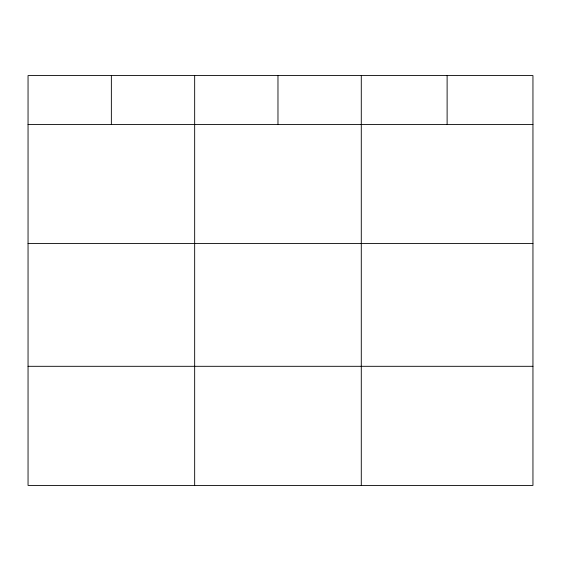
<?xml version="1.0" encoding="UTF-8"?>
<svg xmlns="http://www.w3.org/2000/svg" width="561" height="561" viewBox="0 0 561 561"><rect width="100%" height="100%" fill="white"/><g stroke="black" fill="none" stroke-linecap="round" stroke-linejoin="round"><path stroke-width="0.84" d="M532.95 243.579L532.95 75.581L28.05 75.581L28.05 485.419L532.95 485.419L532.95 243.579L28.05 243.579M28.05 124.458L532.95 124.458M28.05 366.305L532.95 366.305M447.117 75.581L447.117 124.458M361.284 75.581L361.284 485.419M277.976 75.581L277.976 124.458M194.667 75.581L194.667 485.419M111.359 75.581L111.359 124.458"/></g></svg>
